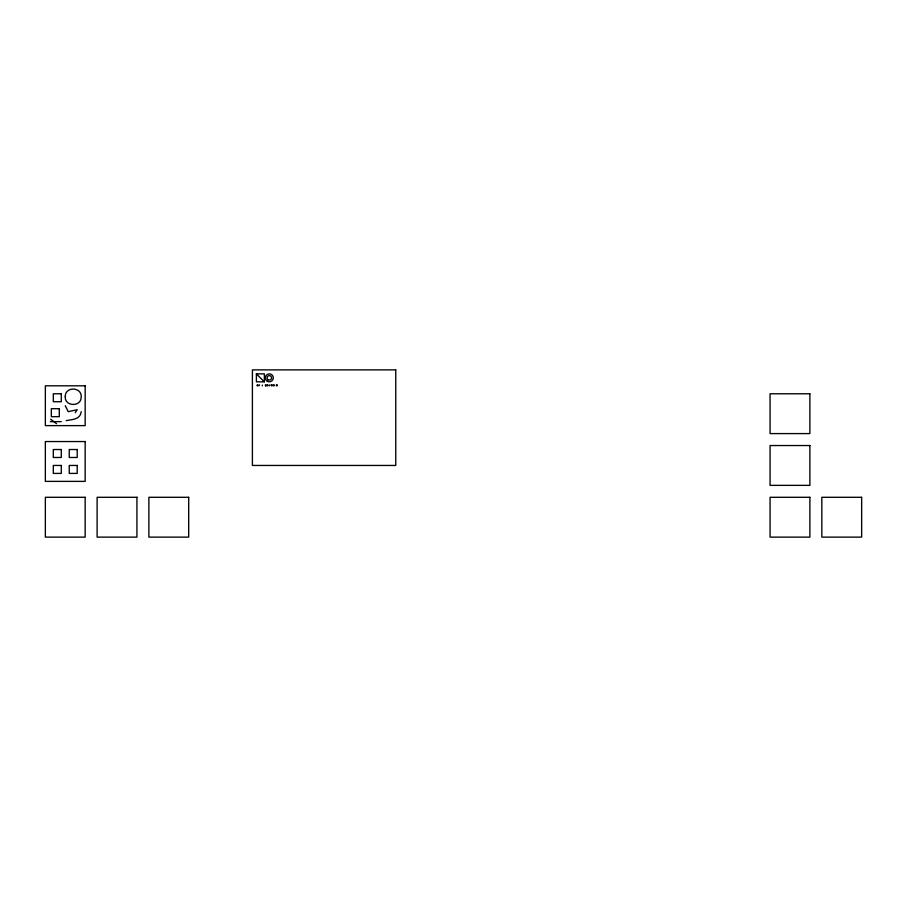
<?xml version="1.0" encoding="UTF-8"?>
<svg xmlns="http://www.w3.org/2000/svg" width="907" height="907" viewBox="0 0 907 907"><rect width="100%" height="100%" fill="white"/><g stroke="black" fill="none" stroke-linecap="round" stroke-linejoin="round"><path stroke-width="1.36" d="M265.4 384.885L265.4 385.804M267.123 384.885L267.123 385.804M273.404 384.885L273.404 385.804M81.188 411.687C80.19 419.828 72.197 419.317 66.256 420.644M259.028 385.804L259.549 384.817M269.356 385.804L269.889 384.817M75.213 412.685L77.208 409.703L68.252 411.687L65.259 405.712M256.398 373.865L264.356 373.865L264.356 381.824L256.398 381.824L256.398 373.865L264.356 381.824M50.327 421.642L61.279 421.642M50.622 419.215L56.54 423.682M277.179 384.897L277.179 385.702M276.828 385.078L276.828 385.702M276.329 385.078L276.329 385.702M274.197 384.806L274.197 385.804M272.145 384.897L272.145 385.702M271.794 385.078L271.794 385.702M271.306 385.078L271.306 385.702M267.916 384.806L267.916 385.804M266.193 385.192L266.193 385.804M265.694 385.078L265.694 385.804M262.338 385.078L262.338 385.804M257.917 384.897L257.917 385.702M257.577 385.078L257.577 385.702M257.078 385.078L257.078 385.702M65.27 396.37C64.272 406.585 81.165 407.368 81.176 397.153C82.174 386.926 65.281 386.144 65.27 396.37M395.758 369.875L252.407 369.875L252.407 465.45L395.758 465.45L395.758 369.875M85.167 385.804L45.35 385.804L45.35 425.621L85.167 425.621L85.167 385.804M61.279 393.774L53.309 393.774L53.309 401.733L61.279 401.733L61.279 393.774M809.883 393.774L770.066 393.774L770.066 433.591L809.883 433.591L809.883 393.774M59.284 408.706L51.325 408.706L51.325 416.664L59.284 416.664L59.284 408.706M85.167 441.55L45.35 441.55L45.35 481.379L85.167 481.379L85.167 441.55M809.883 445.541L770.066 445.541L770.066 485.358L809.883 485.358L809.883 445.541M61.279 449.521L53.309 449.521L53.309 457.479L61.279 457.479L61.279 449.521M77.208 449.521L69.238 449.521L69.238 457.479L77.208 457.479L77.208 449.521M61.279 465.45L53.309 465.45L53.309 473.409L61.279 473.409L61.279 465.45M77.208 465.45L69.238 465.45L69.238 473.409L77.208 473.409L77.208 465.45M85.167 497.297L45.35 497.297L45.35 537.125L85.167 537.125L85.167 497.297M136.934 497.297L97.117 497.297L97.117 537.125L136.934 537.125L136.934 497.297M188.701 497.297L148.884 497.297L148.884 537.125L188.701 537.125L188.701 497.297M809.883 497.297L770.066 497.297L770.066 537.125L809.883 537.125L809.883 497.297M861.65 497.297L821.833 497.297L821.833 537.125L861.65 537.125L861.65 497.297M268.155 379.727A2.222 2.222 0 0 0 271.556 377.924A2.222 2.222 0 0 0 268.291 375.872A2.222 2.222 0 0 0 268.155 379.727M267.338 381.291A3.979 3.979 0 0 0 273.313 377.845A3.979 3.979 0 0 0 267.338 374.398A3.979 3.979 0 0 0 267.338 381.291"/></g></svg>
